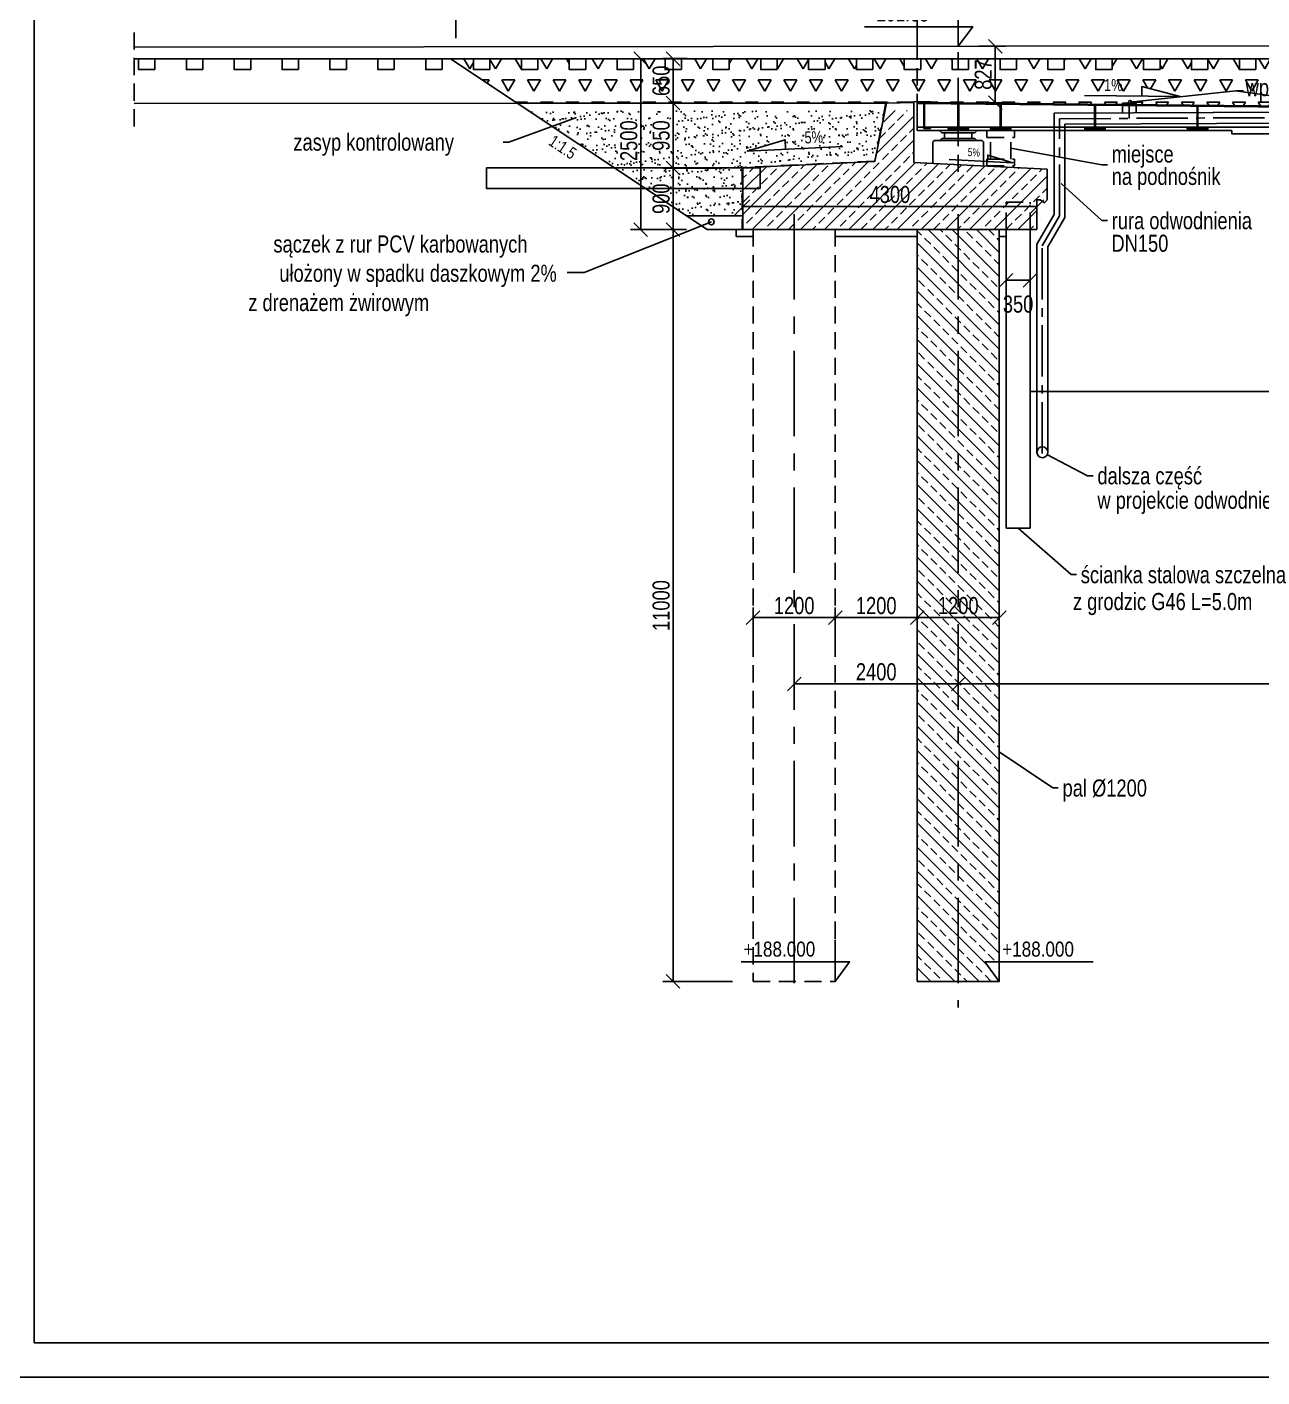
# Model space of a CAD drawing. Header units: millimetres. Extents: x -1069826 to 2704411, y -432732 to 412301.
# Drawn here: x 431710 to 449772, y -38982 to -19232 of the extents above; entities that cross this region are included whole.
import ezdxf
from ezdxf.enums import TextEntityAlignment as Align

# ---------------------------------------------------------------- set-up
doc = ezdxf.new("R2010")
doc.units = ezdxf.units.MM
doc.header["$LTSCALE"] = 1000
doc.header["$MEASUREMENT"] = 0
for name, pattern in [('CENTER', [2, 1.25, -0.25, 0.25, -0.25]), ('CENTER2', [1.125, 0.75, -0.125, 0.125, -0.125]), ('HIDDEN', [0.375, 0.25, -0.125])]:
    doc.linetypes.add(name, pattern=pattern)
for name, color, linetype in [('0-RA0-W', 7, 'Continuous'), ('0-RAM-L', 7, 'Continuous'), ('0-RAM-T', 7, 'Continuous'), ('0-T', 7, 'Continuous'), ('0-T-T', 7, 'Continuous'), ('0-T0-T', 7, 'Continuous'), ('00XX00-S', 7, 'Continuous'), ('DROG0-W', 7, 'Continuous'), ('DROGO-T', 7, 'Continuous'), ('WIADUKT', 7, 'Continuous')]:
    doc.layers.add(name, color=color, linetype=linetype)
doc.styles.add('CDMSTYLE', font='CDMSIMPL', dxfattribs={"width": 0.8, "bigfont": 'CDMBIGPL'})
doc.dimstyles.new('CDMOG-MM-100', dxfattribs={"dimscale": 100, "dimtxt": 2.5, "dimasz": 2, "dimexe": 1.5, "dimexo": 3, "dimgap": 0.5, "dimtad": 1, "dimdec": 0, "dimrnd": 1, "dimzin": 1, "dimdsep": 46, "dimtxsty": 'CDMSTYLE', "dimblk": 'OBLIQUE', "dimblk1": 'OBLIQUE', "dimblk2": 'OBLIQUE', "dimsah": 1, "dimcen": -2.5, "dimclrd": 9, "dimclre": 9, "dimclrt": 9, "dimadec": 0, "dimazin": 0, "dimtfac": 1, "dimtmove": 2, "dimatfit": 3, "dimldrblk": 'OBLIQUE', "dimfxl": 1, "dimtvp": 1, "dimtolj": 1, "dimtzin": 0, "dimarcsym": 0})
doc.dimstyles.new('CDMOG-MM-100$7', dxfattribs={"dimscale": 100, "dimtxt": 2.5, "dimasz": 1, "dimexe": 1.5, "dimexo": 5, "dimgap": 0.5, "dimtad": 1, "dimdec": 0, "dimrnd": 1, "dimzin": 1, "dimdsep": 46, "dimtxsty": 'CDMSTYLE', "dimblk": 'OBLIQUE', "dimblk1": 'NONE', "dimblk2": 'NONE', "dimsah": 1, "dimtsz": 1, "dimcen": -2.5, "dimclrd": 9, "dimclre": 9, "dimclrt": 9, "dimadec": 0, "dimazin": 0, "dimtfac": 1, "dimtmove": 2, "dimatfit": 3, "dimldrblk": 'NONE', "dimfxl": 1, "dimtvp": 1, "dimtolj": 1, "dimtzin": 0, "dimarcsym": 0})
pattern_1 = [(60, (412311.13, -221196.17), (-187.5, 324.75953), [187.5, -187.5]), (120, (412311.13, -221196.17), (-375, 2e-07), [187.5, -187.5]), (0, (412217.38, -221033.8), (187.5, 324.75953), [187.5, -187.5])]

# ---------------------------------------------------------------- blocks, each defined once
blk = doc.blocks.new('_OBLIQUE')
at = {"color": 0, "linetype": 'ByBlock'}
blk.add_line((-0.5, -0.5), (0.5, 0.5), dxfattribs=at)
blk = doc.blocks.new('*D661')
at = {"color": 9, "linetype": 'ByBlock', "transparency": 16777216}
for p, q in [((476330, -28021), (476330, -28992)), ((445330, -28842), (476330, -28842))]:
    blk.add_line(p, q, dxfattribs=at)
at = {"layer": 'Defpoints', "color": 0, "linetype": 'ByBlock', "transparency": 16777216}
for p in [(476330, -27721), (445330, -27876), (476330, -28842)]:
    blk.add_point(p, dxfattribs=at)
at = {"color": 9, "linetype": 'ByBlock', "transparency": 16777216, "xscale": 200, "yscale": 200, "zscale": 200, "rotation": 180}
blk.add_blockref('_OBLIQUE', (445330, -28842), dxfattribs=at)
at = {"color": 9, "linetype": 'ByBlock', "transparency": 16777216, "xscale": 200, "yscale": 200, "zscale": 200}
blk.add_blockref('_OBLIQUE', (476330, -28842), dxfattribs=at)
at = {"color": 9, "linetype": 'ByBlock', "transparency": 16777216, "insert": (460830, -28667), "char_height": 250, "attachment_point": 5, "style": 'CDMSTYLE'}
blk.add_mtext('\\A1;31000', dxfattribs=at)
blk = doc.blocks.new('*D662')
at = {"color": 9, "linetype": 'ByBlock', "transparency": 16777216}
for p, q in [((441250, -22195), (441010, -22195)), ((441160, -33196), (441160, -22195)), ((442030, -33196), (441010, -33196))]:
    blk.add_line(p, q, dxfattribs=at)
at = {"layer": 'Defpoints', "color": 0, "linetype": 'ByBlock', "transparency": 16777216}
for p in [(441160, -22195), (441550, -22195), (442330, -33196)]:
    blk.add_point(p, dxfattribs=at)
at = {"color": 9, "linetype": 'ByBlock', "transparency": 16777216, "xscale": 200, "yscale": 200, "zscale": 200}
for p, rotation in [((441160, -22195), 90), ((441160, -33196), 270)]:
    blk.add_blockref('_OBLIQUE', p, dxfattribs=dict(at, rotation=rotation))
at = {"color": 9, "linetype": 'ByBlock', "transparency": 16777216, "insert": (440985, -27696), "char_height": 250, "attachment_point": 5, "rotation": 90, "style": 'CDMSTYLE'}
blk.add_mtext('\\A1;11000', dxfattribs=at)
blk = doc.blocks.new('*D663')
at = {"color": 9, "linetype": 'ByBlock', "transparency": 16777216}
for p, q in [((442930, -28176), (442930, -28992)), ((445330, -28176), (445330, -28992)), ((442930, -28842), (445330, -28842))]:
    blk.add_line(p, q, dxfattribs=at)
at = {"layer": 'Defpoints', "color": 0, "linetype": 'ByBlock', "transparency": 16777216}
for p in [(442930, -27876), (445330, -27876), (445330, -28842)]:
    blk.add_point(p, dxfattribs=at)
at = {"color": 9, "linetype": 'ByBlock', "transparency": 16777216, "xscale": 200, "yscale": 200, "zscale": 200, "rotation": 180}
blk.add_blockref('_OBLIQUE', (442930, -28842), dxfattribs=at)
at = {"color": 9, "linetype": 'ByBlock', "transparency": 16777216, "xscale": 200, "yscale": 200, "zscale": 200}
blk.add_blockref('_OBLIQUE', (445330, -28842), dxfattribs=at)
at = {"color": 9, "linetype": 'ByBlock', "transparency": 16777216, "insert": (444130, -28667), "char_height": 250, "attachment_point": 5, "style": 'CDMSTYLE'}
blk.add_mtext('\\A1;2400', dxfattribs=at)
blk = doc.blocks.new('*D664')
at = {"color": 9, "linetype": 'ByBlock', "transparency": 16777216}
for p, q in [((444730, -28211), (444730, -27723)), ((445930, -28211), (445930, -27723)), ((444730, -27873), (445930, -27873))]:
    blk.add_line(p, q, dxfattribs=at)
at = {"layer": 'Defpoints', "color": 0, "linetype": 'ByBlock', "transparency": 16777216}
for p in [(445930, -27873), (444730, -28511), (445930, -28511)]:
    blk.add_point(p, dxfattribs=at)
at = {"color": 9, "linetype": 'ByBlock', "transparency": 16777216, "xscale": 200, "yscale": 200, "zscale": 200, "rotation": 180}
blk.add_blockref('_OBLIQUE', (444730, -27873), dxfattribs=at)
at = {"color": 9, "linetype": 'ByBlock', "transparency": 16777216, "xscale": 200, "yscale": 200, "zscale": 200}
blk.add_blockref('_OBLIQUE', (445930, -27873), dxfattribs=at)
at = {"color": 9, "linetype": 'ByBlock', "transparency": 16777216, "insert": (445330, -27698), "char_height": 250, "attachment_point": 5, "style": 'CDMSTYLE'}
blk.add_mtext('\\A1;1200', dxfattribs=at)
blk = doc.blocks.new('*D665')
at = {"color": 9, "linetype": 'ByBlock', "transparency": 16777216}
for p, q in [((442330, -28211), (442330, -27723)), ((443530, -28211), (443530, -27723)), ((442330, -27873), (443530, -27873))]:
    blk.add_line(p, q, dxfattribs=at)
at = {"layer": 'Defpoints', "color": 0, "linetype": 'ByBlock', "transparency": 16777216}
for p in [(443530, -27873), (442330, -28511), (443530, -28511)]:
    blk.add_point(p, dxfattribs=at)
at = {"color": 9, "linetype": 'ByBlock', "transparency": 16777216, "xscale": 200, "yscale": 200, "zscale": 200, "rotation": 180}
blk.add_blockref('_OBLIQUE', (442330, -27873), dxfattribs=at)
at = {"color": 9, "linetype": 'ByBlock', "transparency": 16777216, "xscale": 200, "yscale": 200, "zscale": 200}
blk.add_blockref('_OBLIQUE', (443530, -27873), dxfattribs=at)
at = {"color": 9, "linetype": 'ByBlock', "transparency": 16777216, "insert": (442930, -27698), "char_height": 250, "attachment_point": 5, "style": 'CDMSTYLE'}
blk.add_mtext('\\A1;1200', dxfattribs=at)
blk = doc.blocks.new('*D666')
at = {"color": 9, "linetype": 'ByBlock', "transparency": 16777216}
for p, q in [((437980, -19396), (437980, -16879)), ((441680, -17906), (441680, -16879)), ((441680, -17029), (437980, -17029))]:
    blk.add_line(p, q, dxfattribs=at)
at = {"layer": 'Defpoints', "color": 0, "linetype": 'ByBlock', "transparency": 16777216}
for p in [(437980, -17029), (441680, -18206), (437980, -19696)]:
    blk.add_point(p, dxfattribs=at)
at = {"color": 9, "linetype": 'ByBlock', "transparency": 16777216, "xscale": 200, "yscale": 200, "zscale": 200, "rotation": 180}
blk.add_blockref('_OBLIQUE', (437980, -17029), dxfattribs=at)
at = {"color": 9, "linetype": 'ByBlock', "transparency": 16777216, "xscale": 200, "yscale": 200, "zscale": 200}
blk.add_blockref('_OBLIQUE', (441680, -17029), dxfattribs=at)
at = {"color": 9, "linetype": 'ByBlock', "transparency": 16777216, "insert": (439830, -16854), "char_height": 250, "attachment_point": 5, "style": 'CDMSTYLE'}
blk.add_mtext('\\A1;3700', dxfattribs=at)
blk = doc.blocks.new('*D668')
at = {"color": 9, "linetype": 'ByBlock', "transparency": 16777216}
for p, q in [((441681, -19696), (440537, -19696)), ((440687, -22196), (440687, -19696)), ((441355, -22196), (440537, -22196))]:
    blk.add_line(p, q, dxfattribs=at)
at = {"layer": 'Defpoints', "color": 0, "linetype": 'ByBlock', "transparency": 16777216}
for p in [(440687, -19696), (441981, -19696), (441655, -22196)]:
    blk.add_point(p, dxfattribs=at)
at = {"color": 9, "linetype": 'ByBlock', "transparency": 16777216, "xscale": 200, "yscale": 200, "zscale": 200}
for p, rotation in [((440687, -19696), 90), ((440687, -22196), 270)]:
    blk.add_blockref('_OBLIQUE', p, dxfattribs=dict(at, rotation=rotation))
at = {"color": 9, "linetype": 'ByBlock', "transparency": 16777216, "insert": (440512, -20896), "char_height": 250, "attachment_point": 5, "rotation": 90, "style": 'CDMSTYLE'}
blk.add_mtext('\\A1;2500', dxfattribs=at)
blk = doc.blocks.new('*D669')
at = {"color": 9, "linetype": 'ByBlock', "transparency": 16777216}
for p, q in [((441363, -19695), (441010, -19695)), ((441160, -20345), (441160, -19695)), ((441363, -20345), (441010, -20345))]:
    blk.add_line(p, q, dxfattribs=at)
at = {"layer": 'Defpoints', "color": 0, "linetype": 'ByBlock', "transparency": 16777216}
for p in [(441160, -19695), (441663, -19695), (441663, -20345)]:
    blk.add_point(p, dxfattribs=at)
at = {"color": 9, "linetype": 'ByBlock', "transparency": 16777216, "xscale": 200, "yscale": 200, "zscale": 200}
for p, rotation in [((441160, -19695), 90), ((441160, -20345), 270)]:
    blk.add_blockref('_OBLIQUE', p, dxfattribs=dict(at, rotation=rotation))
at = {"color": 9, "linetype": 'ByBlock', "transparency": 16777216, "insert": (440985, -20020), "char_height": 250, "attachment_point": 5, "rotation": 90, "style": 'CDMSTYLE'}
blk.add_mtext('\\A1;650', dxfattribs=at)
blk = doc.blocks.new('*D670')
at = {"color": 9, "linetype": 'ByBlock', "transparency": 16777216}
for p, q in [((441775, -21295), (441010, -21295)), ((441160, -22196), (441160, -21295)), ((441355, -22196), (441010, -22196))]:
    blk.add_line(p, q, dxfattribs=at)
at = {"layer": 'Defpoints', "color": 0, "linetype": 'ByBlock', "transparency": 16777216}
for p in [(441160, -21295), (442075, -21295), (441655, -22196)]:
    blk.add_point(p, dxfattribs=at)
at = {"color": 9, "linetype": 'ByBlock', "transparency": 16777216, "xscale": 200, "yscale": 200, "zscale": 200}
for p, rotation in [((441160, -21295), 90), ((441160, -22196), 270)]:
    blk.add_blockref('_OBLIQUE', p, dxfattribs=dict(at, rotation=rotation))
at = {"color": 9, "linetype": 'ByBlock', "transparency": 16777216, "insert": (440985, -21745), "char_height": 250, "attachment_point": 5, "rotation": 90, "style": 'CDMSTYLE'}
blk.add_mtext('\\A1;900', dxfattribs=at)
blk = doc.blocks.new('*D671')
at = {"color": 9, "linetype": 'ByBlock', "transparency": 16777216}
for p, q in [((442160, -20346), (441010, -20346)), ((441160, -21296), (441160, -20346)), ((441870, -21296), (441010, -21296))]:
    blk.add_line(p, q, dxfattribs=at)
at = {"layer": 'Defpoints', "color": 0, "linetype": 'ByBlock', "transparency": 16777216}
for p in [(441160, -20346), (442460, -20346), (442170, -21296)]:
    blk.add_point(p, dxfattribs=at)
at = {"color": 9, "linetype": 'ByBlock', "transparency": 16777216, "xscale": 200, "yscale": 200, "zscale": 200}
for p, rotation in [((441160, -20346), 90), ((441160, -21296), 270)]:
    blk.add_blockref('_OBLIQUE', p, dxfattribs=dict(at, rotation=rotation))
at = {"color": 9, "linetype": 'ByBlock', "transparency": 16777216, "insert": (440985, -20821), "char_height": 250, "attachment_point": 5, "rotation": 90, "style": 'CDMSTYLE'}
blk.add_mtext('\\A1;950', dxfattribs=at)
blk = doc.blocks.new('*D672')
at = {"color": 9, "linetype": 'ByBlock', "transparency": 16777216}
for p, q in [((446380, -22938), (446030, -22938)), ((446030, -23138), (446030, -23088)), ((446380, -23138), (446380, -23088))]:
    blk.add_line(p, q, dxfattribs=at)
at = {"layer": 'Defpoints', "color": 0, "linetype": 'ByBlock', "transparency": 16777216}
for p in [(446030, -22838), (446380, -22838), (446030, -22938)]:
    blk.add_point(p, dxfattribs=at)
at = {"color": 9, "linetype": 'ByBlock', "transparency": 16777216, "xscale": 200, "yscale": 200, "zscale": 200, "rotation": 180}
blk.add_blockref('_OBLIQUE', (446030, -22938), dxfattribs=at)
at = {"color": 9, "linetype": 'ByBlock', "transparency": 16777216, "xscale": 200, "yscale": 200, "zscale": 200}
blk.add_blockref('_OBLIQUE', (446380, -22938), dxfattribs=at)
at = {"color": 9, "linetype": 'ByBlock', "transparency": 16777216, "insert": (446205, -23288), "char_height": 250, "attachment_point": 5, "style": 'CDMSTYLE'}
blk.add_mtext('\\A1;350', dxfattribs=at)
blk = doc.blocks.new('*D677')
at = {"color": 9, "linetype": 'ByBlock', "transparency": 16777216}
for p, q in [((444280, -18586), (444280, -16879)), ((444680, -17029), (444280, -17029))]:
    blk.add_line(p, q, dxfattribs=at)
at = {"layer": 'Defpoints', "color": 0, "linetype": 'ByBlock', "transparency": 16777216}
for p in [(444280, -17029), (444280, -18886), (444680, -20456)]:
    blk.add_point(p, dxfattribs=at)
at = {"color": 9, "linetype": 'ByBlock', "transparency": 16777216, "xscale": 200, "yscale": 200, "zscale": 200, "rotation": 180}
blk.add_blockref('_OBLIQUE', (444280, -17029), dxfattribs=at)
at = {"color": 9, "linetype": 'ByBlock', "transparency": 16777216, "xscale": 200, "yscale": 200, "zscale": 200}
blk.add_blockref('_OBLIQUE', (444680, -17029), dxfattribs=at)
at = {"color": 9, "linetype": 'ByBlock', "transparency": 16777216, "insert": (444375, -16827), "char_height": 250, "attachment_point": 5, "style": 'CDMSTYLE'}
blk.add_mtext('\\A1;400', dxfattribs=at)
blk = doc.blocks.new('00KOTA1')
at = {"color": 0, "linetype": 'Continuous'}
blk.add_lwpolyline([(13.74, 2.86), (-2.11, 2.86), (0, 0), (0, 6.11)], dxfattribs=at)
at = {"color": 0, "linetype": 'Continuous', "style": 'CDMSTYLE', "width": 0.85}
blk.add_attdef('%%P000.000', (0.42, 3.63), '', height=2.2, dxfattribs=at)
blk = doc.blocks.new('A$C5BA010C1')
at = {"layer": '0-T', "color": 1, "linetype": 'Continuous'}
blk.add_circle((84, 84), 83.7, dxfattribs=at)
blk = doc.blocks.new('*D682')
at = {"color": 9, "linetype": 'ByBlock', "transparency": 16777216}
for p, q in [((442180, -21812), (442180, -22009)), ((446480, -21859), (442180, -21859)), ((446480, -22063), (446480, -22009))]:
    blk.add_line(p, q, dxfattribs=at)
at = {"layer": 'Defpoints', "color": 0, "linetype": 'ByBlock', "transparency": 16777216}
for p in [(442180, -21512), (442180, -21859), (446480, -21763)]:
    blk.add_point(p, dxfattribs=at)
at = {"color": 9, "linetype": 'ByBlock', "transparency": 16777216, "xscale": 200, "yscale": 200, "zscale": 200, "rotation": 180}
blk.add_blockref('_OBLIQUE', (442180, -21859), dxfattribs=at)
at = {"color": 9, "linetype": 'ByBlock', "transparency": 16777216, "xscale": 200, "yscale": 200, "zscale": 200}
blk.add_blockref('_OBLIQUE', (446480, -21859), dxfattribs=at)
at = {"color": 9, "linetype": 'ByBlock', "transparency": 16777216, "insert": (444330, -21684), "char_height": 250, "attachment_point": 5, "style": 'CDMSTYLE'}
blk.add_mtext('\\A1;4300', dxfattribs=at)
blk = doc.blocks.new('*D721')
at = {"color": 9, "linetype": 'ByBlock', "transparency": 16777216}
for p, q in [((445630, -19514), (446022, -19514)), ((445872, -20341), (445872, -19514)), ((445630, -20341), (446022, -20341))]:
    blk.add_line(p, q, dxfattribs=at)
at = {"layer": 'Defpoints', "color": 0, "linetype": 'ByBlock', "transparency": 16777216}
for p in [(445330, -19514), (445872, -19514), (445330, -20341)]:
    blk.add_point(p, dxfattribs=at)
at = {"color": 9, "linetype": 'ByBlock', "transparency": 16777216, "xscale": 200, "yscale": 200, "zscale": 200}
for p, rotation in [((445872, -19514), 90), ((445872, -20341), 270)]:
    blk.add_blockref('_OBLIQUE', p, dxfattribs=dict(at, rotation=rotation))
at = {"color": 9, "linetype": 'ByBlock', "transparency": 16777216, "insert": (445697, -19928), "char_height": 250, "attachment_point": 5, "rotation": 90, "style": 'CDMSTYLE'}
blk.add_mtext('\\A1;827', dxfattribs=at)
blk = doc.blocks.new('*D732')
at = {"color": 9, "linetype": 'ByBlock', "transparency": 16777216}
for p, q in [((443530, -27911), (443530, -27723)), ((444730, -27911), (444730, -27723)), ((444730, -27873), (443530, -27873))]:
    blk.add_line(p, q, dxfattribs=at)
at = {"layer": 'Defpoints', "color": 0, "linetype": 'ByBlock', "transparency": 16777216}
for p in [(443530, -27873), (443530, -28211), (444730, -28211)]:
    blk.add_point(p, dxfattribs=at)
at = {"color": 9, "linetype": 'ByBlock', "transparency": 16777216, "xscale": 200, "yscale": 200, "zscale": 200, "rotation": 180}
blk.add_blockref('_OBLIQUE', (443530, -27873), dxfattribs=at)
at = {"color": 9, "linetype": 'ByBlock', "transparency": 16777216, "xscale": 200, "yscale": 200, "zscale": 200}
blk.add_blockref('_OBLIQUE', (444730, -27873), dxfattribs=at)
at = {"color": 9, "linetype": 'ByBlock', "transparency": 16777216, "insert": (444130, -27698), "char_height": 250, "attachment_point": 5, "style": 'CDMSTYLE'}
blk.add_mtext('\\A1;1200', dxfattribs=at)
blk = doc.blocks.new('_NONE')
at = {"color": 0, "linetype": 'ByBlock'}
blk.add_circle((0, 0), 0.25, dxfattribs=at)

msp = doc.modelspace()

# ---------------------------------------------------------------- hatches: boundary and pattern name
at = {"layer": 'DROGO-T', "linetype": 'Continuous'}
h = msp.add_hatch(dxfattribs=at)
h.set_pattern_fill('TRIANG', color=40, scale=1000, style=0)
h.set_pattern_definition(pattern_1)
h.paths.add_polyline_path([(450258.1917, -19856.1741), (450140.9649, -19856.1741), (450140.9649, -19696.1741), (449680.9649, -19696.1741), (449680.9649, -19856.1741), (449440.9649, -19856.1741), (449440.9649, -19696.1741), (448980.9649, -19696.1741), (448980.9649, -19856.1741), (448740.9649, -19856.1741), (448740.9649, -19696.1741), (448280.9649, -19696.1741), (448280.9649, -19856.1741), (448040.9649, -19856.1741), (448040.9649, -19696.1741), (447580.9649, -19696.1741), (447580.9649, -19856.1741), (447340.9649, -19856.1741), (447340.9649, -19696.1741), (446880.9649, -19696.1741), (446880.9649, -19856.1741), (446640.9649, -19856.1741), (446640.9649, -19696.1741), (446180.9649, -19696.1741), (446180.9649, -19856.1741), (445940.9649, -19856.1741), (445940.9649, -19696.1741), (445480.9649, -19696.1741), (445480.9649, -19856.1741), (445330.1172, -19856.1741), (445330.1172, -20341.1741), (450258.1917, -20390.4549)])
h.paths.add_polyline_path([(448575.6406, -20248.4806), (448015.6686, -20242.8809), (448017.0685, -20102.8879)], flags=16)
h.paths.add_polyline_path([(445330.1172, -20033.5342), (445330.1172, -19856.1741), (445240.9649, -19856.1741), (445240.9649, -19696.1741), (444780.9649, -19696.1741), (444780.9649, -19856.1741), (444730.1172, -19856.1741), (444730.1172, -20335.1741), (445330.1172, -20341.1741)])
h.paths.add_polyline_path([(450830.1172, -19696.1741), (450380.9649, -19696.1741), (450380.9649, -19856.1741), (450258.1917, -19856.1741), (450258.1917, -20390.4549), (450730.1172, -20395.1741), (450730.1172, -20371.1748), (450830.1172, -20370.1748)])
h.paths.add_polyline_path([(460829.1411, -19856.1741), (460640.9649, -19856.1741), (460640.9649, -19696.1741), (460180.9649, -19696.1741), (460180.9649, -19856.1741), (459940.9649, -19856.1741), (459940.9649, -19696.1741), (459480.9649, -19696.1741), (459480.9649, -19856.1741), (459240.9649, -19856.1741), (459240.9649, -19696.1741), (458780.9649, -19696.1741), (458780.9649, -19856.1741), (458540.9649, -19856.1741), (458540.9649, -19696.1741), (458080.9649, -19696.1741), (458080.9649, -19856.1741), (457840.9649, -19856.1741), (457840.9649, -19696.1741), (457380.9649, -19696.1741), (457380.9649, -19856.1741), (457140.9649, -19856.1741), (457140.9649, -19696.1741), (456680.9649, -19696.1741), (456680.9649, -19856.1741), (456440.9649, -19856.1741), (456440.9649, -19696.1741), (455980.9649, -19696.1741), (455980.9649, -19856.1741), (455740.9649, -19856.1741), (455740.9649, -19696.1741), (455280.9649, -19696.1741), (455280.9649, -19856.1741), (455040.9649, -19856.1741), (455040.9649, -19696.1741), (454580.9649, -19696.1741), (454580.9649, -19856.1741), (454340.9649, -19856.1741), (454340.9649, -19696.1741), (453880.9649, -19696.1741), (453880.9649, -19856.1741), (453640.9649, -19856.1741), (453640.9649, -19696.1741), (453180.9649, -19696.1741), (453180.9649, -19856.1741), (452940.9649, -19856.1741), (452940.9649, -19696.1741), (452480.9649, -19696.1741), (452480.9649, -19856.1741), (452240.9649, -19856.1741), (452240.9649, -19696.1741), (451780.9649, -19696.1741), (451780.9649, -19856.1741), (451540.9649, -19856.1741), (451540.9649, -19696.1741), (451080.9649, -19696.1741), (451080.9649, -19856.1741), (450840.9649, -19856.1741), (450840.9649, -19696.1741), (450830.1172, -19696.1741), (450830.1172, -20370.1748), (450930.1172, -20369.1748), (450930.1172, -20395.1741), (455230.1172, -20352.1741), (455230.1172, -20340.1755), (455430.1172, -20338.1755), (455430.1172, -20350.1741), (458230.1172, -20322.1741), (458230.1172, -20296.1748), (458430.1172, -20294.1748), (458430.1172, -20320.1741), (460829.1411, -20296.1839)])
h.paths.add_polyline_path([(451598.7662, -20248.4806), (452157.3383, -20102.8879), (452158.7382, -20242.8809)], flags=16)
h.paths.add_polyline_path([(445509.7515, -20247.3346), (445509.7515, -19608.0489), (445884.7515, -19608.0489), (445884.7515, -20247.3346)], flags=9)
h.paths.add_polyline_path([(447438.8766, -20210.8617), (447753.0276, -20214.0032), (447755.6524, -19951.5163), (447441.5015, -19948.3748)], flags=24)
h.paths.add_polyline_path([(459489.1088, -20112.5653), (459489.1088, -19282.8034), (459864.1088, -19282.8034), (459864.1088, -20112.5653)], flags=9)
h.paths.add_polyline_path([(460168.3451, -20215.6547), (460168.3451, -19576.369), (460543.3451, -19576.369), (460543.3451, -20215.6547)], flags=9)
h.paths.add_polyline_path([(450945.3503, -20270.9003), (450945.3503, -19631.6146), (451320.3503, -19631.6146), (451320.3503, -20270.9003)], flags=9)
h.paths.add_polyline_path([(452421.3793, -20214.0032), (452735.5302, -20210.8617), (452732.9054, -19948.3748), (452418.7544, -19951.5163)], flags=24)
h = msp.add_hatch(dxfattribs=at)
h.set_pattern_fill('TRIANG', color=40, scale=1000, style=0)
h.set_pattern_definition(pattern_1)
h.paths.add_polyline_path([(444730.1172, -19856.1741), (444540.9649, -19856.1741), (444540.9649, -19696.1741), (444080.9649, -19696.1741), (444080.9649, -19856.1741), (443840.9649, -19856.1741), (443840.9649, -19696.1741), (443380.9649, -19696.1741), (443380.9649, -19856.1741), (443140.9649, -19856.1741), (443140.9649, -19696.1741), (442680.9649, -19696.1741), (442680.9649, -19856.1741), (442440.9649, -19856.1741), (442440.9649, -19696.1741), (441980.9649, -19696.1741), (441980.9649, -19856.1741), (441740.9649, -19856.1741), (441740.9649, -19696.1741), (441280.9649, -19696.1741), (441280.9649, -19856.1741), (441040.9649, -19856.1741), (441040.9649, -19696.1741), (440580.9649, -19696.1741), (440580.9649, -19856.1741), (440340.9649, -19856.1741), (440340.9649, -19696.1741), (439880.9649, -19696.1741), (439880.9649, -19856.1741), (439640.9649, -19856.1741), (439640.9649, -19696.1741), (439180.9649, -19696.1741), (439180.9649, -19856.1741), (438940.9649, -19856.1741), (438940.9649, -19696.1741), (438480.9649, -19696.1741), (438480.9649, -19856.1741), (438240.9649, -19856.1741), (438240.9649, -19696.1741), (437905.8518, -19696.1741), (438879.6084, -20345.3452), (444270.1396, -20345.1744), (444272.0342, -20335.1741), (444680.1172, -20325.1741), (444680.1172, -20324.6741), (444730.1172, -20325.1741)])
h.paths.add_polyline_path([(440797.3762, -20339.8584), (440797.3762, -19700.5727), (441172.3762, -19700.5727), (441172.3762, -20339.8584)], flags=24)
h = msp.add_hatch(dxfattribs=at)
h.set_pattern_fill('AR-SAND', color=40, scale=100, style=0)
h.set_pattern_definition([(37.5, (412311.13, -221196.17), (-6.29934, 192.68238), [0, -152, 0, -170, 0, -162.5]), (7.5, (412311.13, -221196.17), (176.97767, 282.2146), [0, -82, 0, -137, 0, -52.5]), (327.5, (412188.13, -221196.17), (311.41419, 0.5659), [0, -50, 0, -180, 0, -235]), (317.5, (412188.13, -221196.17), (300.61266, 87.76756), [0, -25, 0, -118, 0, -135])])
h.paths.add_polyline_path([(444120.0579, -21144.7747), (444269.8588, -20456.1741), (439045.8518, -20456.1741), (441357.4918, -21997.2674), (442170.1172, -21997.2674), (442170.1172, -21238.2397)])
h.paths.add_polyline_path([(442244.0152, -21049.8646), (442796.3252, -20882.0742), (442803.3165, -21021.8995)], flags=16)
h.paths.add_polyline_path([(440797.3762, -22040.3273), (440797.3762, -21401.0415), (441172.3762, -21401.0415), (441172.3762, -22040.3273)], flags=9)
h.paths.add_polyline_path([(440797.3762, -21170.5721), (440797.3762, -20531.2864), (441172.3762, -20531.2864), (441172.3762, -21170.5721)], flags=24)
h.paths.add_polyline_path([(440324.296, -21311.3595), (440324.296, -20481.5976), (440699.296, -20481.5976), (440699.296, -21311.3595)], flags=25)
h.paths.add_polyline_path([(443051.2776, -20983.2187), (443391.6857, -20966.1983), (443378.577, -20704.0258), (443038.169, -20721.0462)], flags=24)
h = msp.add_hatch(dxfattribs=at)
h.set_pattern_fill('ANSI33', color=40, scale=1000, style=0)
h.set_pattern_definition([(45, (412311.13, -221196.17), (-176.7767, 176.7767), []), (45, (412487.9, -221196.17), (-176.7767, 176.7767), [125, -62.5])])
h.paths.add_polyline_path([(446630.1172, -21312.6844), (444680.1172, -21215.1844), (444680.1172, -20456.1741), (444280.1172, -20456.1741), (444111.7688, -21198.6018), (442180.1172, -21295.1844), (442180.1172, -22195.6844), (446030.1172, -22195.6844), (446030.1172, -21795.6844), (446380.1172, -21795.6844), (446380.1172, -22195.6844), (446480.1172, -22195.6844), (446480.1172, -21762.6844), (446530.1172, -21762.6844), (446590.1172, -21802.6844), (446630.1172, -21762.6844)])
h.paths.add_polyline_path([(446380.1172, -21795.6844), (446030.1172, -21795.6844), (446030.1172, -22195.6844), (446380.1172, -22195.6844)], flags=16)
h.paths.add_polyline_path([(443915.2362, -21496.1941), (444744.9981, -21496.1941), (444744.9981, -21871.1941), (443915.2362, -21871.1941)], flags=24)
h = msp.add_hatch(dxfattribs=at)
h.set_pattern_fill('ANSI33', color=40, scale=1000, angle=90, style=0)
h.set_pattern_definition([(135, (412311.13, -221196.17), (-176.7767, -176.7767), []), (135, (412311.13, -221019.4), (-176.7767, -176.7767), [125, -62.5])])
h.paths.add_polyline_path([(445330.1172, -22195.6844), (444730.1172, -22195.6844), (444730.1172, -33195.6844), (445330.1172, -33195.6844)])
h.paths.add_polyline_path([(445930.1172, -22195.6844), (445330.1172, -22195.6844), (445330.1172, -33195.6844), (445930.1172, -33195.6844), (445719.185, -32909.4501), (445930.1172, -32909.4501), (445930.1172, -32584.7832)])
h.paths.add_polyline_path([(444934.2838, -27510.9515), (445725.9505, -27510.9515), (445725.9505, -27885.9515), (444934.2838, -27885.9515)], flags=9)
h.paths.add_polyline_path([(445916.7221, -32887.2887), (447326.8173, -32887.2887), (447326.8173, -32557.2887), (445916.7221, -32557.2887)], flags=9)

# ---------------------------------------------------------------- linework, layer by layer
at = {"color": 3, "linetype": 'Continuous'}
for p, q in [((436950.8518, -19696.1741), (487282.3826, -19696.1741)), ((446380.1172, -24566.5125), (450115.6476, -24566.3907))]:
    msp.add_line(p, q, dxfattribs=at)
at = {"color": 1, "linetype": 'CENTER'}
for p, q in [((442930.1172, -21969.8061), (442930.1172, -33409.6282)), ((445330.1172, -21969.8061), (445330.1172, -33577.5501))]:
    msp.add_line(p, q, dxfattribs=at)
at = {"layer": '0-RAM-L', "color": 3, "linetype": 'Continuous'}
for points in [[(429866.0549, -38982.0875), (509335.9971, -38982.0875), (509335.9971, -9282.0875), (429866.0549, -9282.0875)], [(431814.8398, -38482.0875), (508835.9971, -38482.0875), (508835.9971, -9782.0875), (431814.8398, -9782.0875)]]:
    msp.add_lwpolyline(points, close=True, dxfattribs=at)
at = {"layer": '0-RAM-T', "color": 1, "linetype": 'Continuous'}
msp.add_line((444280.1172, -20345.1741), (438879.6084, -20345.3452), dxfattribs=at)
at = {"layer": '0-RAM-T', "color": 9, "linetype": 'Continuous'}
for p, q in [((439858.2423, -22821.595), (441718.3545, -22082.7408)), ((441357.4918, -21997.2674), (442170.1172, -21997.2674)), ((439607.594, -22821.595), (439858.2423, -22821.595))]:
    msp.add_line(p, q, dxfattribs=at)
at = {"layer": '0-T', "color": 9, "linetype": 'HIDDEN'}
for p, q in [((445330.1172, -21351.0448), (445330.1172, -18262.086)), ((444730.1172, -20461.1741), (444730.1172, -19496.1741))]:
    msp.add_line(p, q, dxfattribs=at)
at = {"layer": '0-T', "color": 9, "linetype": 'Continuous'}
for p, q in [((444730.1172, -19496.1741), (444730.1172, -18647.6844)), ((444730.1172, -20747.6844), (444730.1172, -20461.1741)), ((444730.1172, -20697.6844), (476930.1172, -20697.6844)), ((444960.1172, -20911.9747), (444980.1172, -20891.9747)), ((444960.1172, -20911.9747), (444960.1172, -21229.1844)), ((444980.1172, -20891.9747), (445330.1172, -20891.9747)), ((445130.1172, -20781.9747), (445130.1172, -20861.9747)), ((445680.1172, -20891.9747), (445330.1172, -20891.9747)), ((445530.1172, -20781.9747), (445530.1172, -20861.9747)), ((445680.1172, -20891.9747), (445700.1172, -20911.9747)), ((445700.1172, -20911.9747), (445700.1172, -21266.1844)), ((449330.1172, -20797.6844), (472330.1172, -20797.6844)), ((442080.1172, -22295.6844), (442080.1172, -22195.6844)), ((442080.1172, -22295.6844), (442330.1172, -22295.6844)), ((442080.1172, -22295.6844), (442330.1172, -22295.6844)), ((443530.1172, -22295.6844), (444730.1172, -22295.6844))]:
    msp.add_line(p, q, dxfattribs=at)
at = {"layer": '0-T', "color": 40, "linetype": 'HIDDEN'}
msp.add_line((433276.1794, -19310.9547), (433276.1794, -20713.7259), dxfattribs=at)
at = {"layer": '0-T', "color": 1, "linetype": 'Continuous'}
for p, q in [((433276.1794, -19529.266), (488547.2783, -19460.227)), ((437905.8518, -19696.1741), (441655.1172, -22195.6844)), ((442180.1172, -22195.6844), (441655.1172, -22195.6844))]:
    msp.add_line(p, q, dxfattribs=at)
at = {"layer": '0-T', "color": 40, "linetype": 'Continuous'}
for p, q in [((436950.8518, -19696.1741), (433276.1794, -19696.1741)), ((438879.6084, -20345.3452), (433276.1794, -20351.1643)), ((446730.1172, -20494.4286), (458530.1172, -20435.4286)), ((446730.1172, -21974.1989), (446730.1172, -20494.4286)), ((447730.1172, -20489.4286), (447730.1172, -20345.1781)), ((447730.1172, -20345.1781), (447930.1172, -20348.1731)), ((447930.1172, -20488.4286), (447930.1172, -20348.1731)), ((446890.1172, -20653.6306), (458530.1172, -20595.4306)), ((446890.1172, -22017.0708), (446890.1172, -20653.6306)), ((446480.1172, -25454.0387), (446480.1172, -22407.2116)), ((446640.1172, -25454.0387), (446640.1172, -22450.0835))]:
    msp.add_line(p, q, dxfattribs=at)
at = {"layer": '0-T', "color": 40, "linetype": 'CENTER2'}
for p, q in [((445330.1172, -20033.5342), (445330.1172, -20743.5791)), ((446810.1172, -20574.0296), (458530.1172, -20515.4296)), ((447330.1172, -20375.1748), (447330.1172, -20743.5791)), ((447830.1172, -20568.9296), (447830.1172, -20349.1731)), ((448830.1172, -20390.1748), (448830.1172, -20743.5791)), ((446810.1172, -21995.6348), (446810.1172, -20574.0296)), ((446810.1172, -21995.6348), (446558.4547, -22431.527)), ((446558.4547, -25470.259), (446558.4547, -22431.527))]:
    msp.add_line(p, q, dxfattribs=at)
at = {"layer": '0-T', "color": 3, "linetype": 'HIDDEN'}
for p, q in [((444272.0342, -20335.1741), (444109.176, -21194.7963)), ((444680.1172, -20325.1741), (444272.0342, -20335.1741)), ((444109.176, -21194.7963), (442170.1172, -21287.7397)), ((442170.1172, -21287.7397), (442170.1172, -22195.6844)), ((442330.1172, -22195.6844), (442330.1172, -33195.6844)), ((443530.1172, -22195.6844), (443530.1172, -33195.6844)), ((442330.1172, -33195.6844), (443530.1172, -33195.6844))]:
    msp.add_line(p, q, dxfattribs=at)
at = {"layer": '0-T', "color": 2, "linetype": 'Continuous'}
for p, q in [((444280.1172, -20345.1741), (444680.1172, -20335.1741)), ((444680.1172, -21215.1844), (444680.1172, -20335.1741)), ((444111.7688, -21198.6018), (444280.1172, -20345.1741)), ((444111.7688, -21198.6018), (442180.1172, -21295.1844)), ((442180.1172, -22195.6844), (442180.1172, -21295.1844)), ((444680.1172, -21215.1844), (446630.1172, -21312.6844)), ((446480.1172, -22195.6844), (446480.1172, -21762.6844)), ((442180.1172, -22195.6844), (446480.1172, -22195.6844)), ((446030.1172, -22195.6844), (446030.1172, -26566.5109)), ((446380.1172, -22195.6844), (446380.1172, -26566.5109)), ((446380.1172, -26566.5109), (446030.1172, -26566.5109))]:
    msp.add_line(p, q, dxfattribs=at)
at = {"layer": '0-T', "color": 3, "linetype": 'Continuous'}
for p, q in [((450830.1172, -20396.1741), (444730.1172, -20335.1741)), ((450830.1172, -20410.1748), (444730.1172, -20349.1748)), ((444824.1172, -20350.1148), (444824.1172, -20697.6844)), ((444836.1172, -20697.6844), (444836.1172, -20349.2948)), ((444730.1172, -22195.6844), (444730.1172, -33195.6844)), ((445930.1172, -22195.6844), (445930.1172, -33195.6844)), ((444730.1172, -33195.6844), (445930.1172, -33195.6844))]:
    msp.add_line(p, q, dxfattribs=at)
at = {"layer": '0-T', "color": 40, "linetype": 'Continuous'}
for points in [[(433580.9649, -19856.1741), (433340.9649, -19856.1741), (433340.9649, -19696.1741), (433580.9649, -19696.1741)], [(434280.9649, -19856.1741), (434040.9649, -19856.1741), (434040.9649, -19696.1741), (434280.9649, -19696.1741)]]:
    msp.add_lwpolyline(points, close=True, dxfattribs=at)
at = {"layer": '0-T', "color": 1, "linetype": 'Continuous'}
for points in [[(434980.9649, -19856.1741), (434740.9649, -19856.1741), (434740.9649, -19696.1741), (434980.9649, -19696.1741)], [(435680.9649, -19856.1741), (435440.9649, -19856.1741), (435440.9649, -19696.1741), (435680.9649, -19696.1741)], [(436380.9649, -19856.1741), (436140.9649, -19856.1741), (436140.9649, -19696.1741), (436380.9649, -19696.1741)], [(437080.9649, -19856.1741), (436840.9649, -19856.1741), (436840.9649, -19696.1741), (437080.9649, -19696.1741)], [(437780.9649, -19856.1741), (437540.9649, -19856.1741), (437540.9649, -19696.1741), (437780.9649, -19696.1741)], [(438480.9649, -19856.1741), (438240.9649, -19856.1741), (438240.9649, -19696.1741), (438480.9649, -19696.1741)], [(439180.9649, -19856.1741), (438940.9649, -19856.1741), (438940.9649, -19696.1741), (439180.9649, -19696.1741)], [(439880.9649, -19856.1741), (439640.9649, -19856.1741), (439640.9649, -19696.1741), (439880.9649, -19696.1741)], [(440580.9649, -19856.1741), (440340.9649, -19856.1741), (440340.9649, -19696.1741), (440580.9649, -19696.1741)], [(441280.9649, -19856.1741), (441040.9649, -19856.1741), (441040.9649, -19696.1741), (441280.9649, -19696.1741)], [(441980.9649, -19856.1741), (441740.9649, -19856.1741), (441740.9649, -19696.1741), (441980.9649, -19696.1741)], [(442680.9649, -19856.1741), (442440.9649, -19856.1741), (442440.9649, -19696.1741), (442680.9649, -19696.1741)], [(443380.9649, -19856.1741), (443140.9649, -19856.1741), (443140.9649, -19696.1741), (443380.9649, -19696.1741)], [(444080.9649, -19856.1741), (443840.9649, -19856.1741), (443840.9649, -19696.1741), (444080.9649, -19696.1741)], [(444780.9649, -19856.1741), (444540.9649, -19856.1741), (444540.9649, -19696.1741), (444780.9649, -19696.1741)], [(445480.9649, -19856.1741), (445240.9649, -19856.1741), (445240.9649, -19696.1741), (445480.9649, -19696.1741)], [(446180.9649, -19856.1741), (445940.9649, -19856.1741), (445940.9649, -19696.1741), (446180.9649, -19696.1741)], [(446880.9649, -19856.1741), (446640.9649, -19856.1741), (446640.9649, -19696.1741), (446880.9649, -19696.1741)], [(447580.9649, -19856.1741), (447340.9649, -19856.1741), (447340.9649, -19696.1741), (447580.9649, -19696.1741)], [(448280.9649, -19856.1741), (448040.9649, -19856.1741), (448040.9649, -19696.1741), (448280.9649, -19696.1741)], [(448980.9649, -19856.1741), (448740.9649, -19856.1741), (448740.9649, -19696.1741), (448980.9649, -19696.1741)], [(449680.9649, -19856.1741), (449440.9649, -19856.1741), (449440.9649, -19696.1741), (449680.9649, -19696.1741)]]:
    msp.add_lwpolyline(points, close=True, dxfattribs=at)
at = {"layer": '0-T', "color": 3, "linetype": 'Continuous'}
for points in [[(445324.1172, -20355.1148), (445324.1172, -20697.6844), (445180.1172, -20697.6844), (445180.1172, -20722.6844), (445480.1172, -20722.6844), (445480.1172, -20697.6844), (445336.1172, -20697.6844), (445336.1172, -20355.2348)], [(445944.1172, -20361.3148), (445944.1172, -20697.6844), (445800.1172, -20697.6844), (445800.1172, -20722.6844), (446100.1172, -20722.6844), (446100.1172, -20697.6844), (445956.1172, -20697.6844), (445956.1172, -20361.4348)], [(447324.1172, -20375.1148), (447324.1172, -20697.6844), (447180.1172, -20697.6844), (447180.1172, -20722.6844), (447480.1172, -20722.6844), (447480.1172, -20697.6844), (447336.1172, -20697.6844), (447336.1172, -20375.2348)], [(448824.1172, -20390.1148), (448824.1172, -20697.6844), (448680.1172, -20697.6844), (448680.1172, -20722.6844), (448980.1172, -20722.6844), (448980.1172, -20697.6844), (448836.1172, -20697.6844), (448836.1172, -20390.2348)]]:
    msp.add_lwpolyline(points, dxfattribs=at)
at = {"layer": '0-T', "color": 40, "linetype": 'Continuous'}
msp.add_circle((446560.1172, -25454.0387), 80, dxfattribs=at)
at = {"layer": '0-T0-T', "color": 1, "linetype": 'Continuous', "extrusion": (0, 0, -1)}
msp.add_lwpolyline([(-447175.7106, -20234.4813), (-448575.6406, -20248.4806), (-448017.0685, -20102.8879), (-448015.6686, -20242.8809)], dxfattribs=at)
at = {"layer": '0-T0-T', "color": 9, "linetype": 'Continuous', "extrusion": (0, 0, -1)}
msp.add_lwpolyline([(-443642.2685, -20979.9519), (-442244.0152, -21049.8646), (-442796.3252, -20882.0742), (-442803.3165, -21021.8995)], dxfattribs=at)
at = {"layer": '0-T0-T', "color": 9, "linetype": 'Continuous'}
msp.add_lwpolyline([(445196.3594, -21171.9519), (446128.5282, -21218.5604), (445760.3215, -21106.7001), (445755.6607, -21199.917)], dxfattribs=at)
at = {"layer": '00XX00-S', "color": 9, "linetype": 'Continuous'}
for p, q in [((445090.1172, -20781.9747), (445055.8269, -20747.6844)), ((445090.1172, -20861.9747), (445060.1172, -20891.9747)), ((445330.1172, -20747.6844), (445090.1172, -20747.6844)), ((445330.1172, -20781.9747), (445090.1172, -20781.9747)), ((445330.1172, -20861.9747), (445090.1172, -20861.9747)), ((445330.1172, -20747.6844), (445570.1172, -20747.6844)), ((445330.1172, -20781.9747), (445570.1172, -20781.9747)), ((445330.1172, -20861.9747), (445570.1172, -20861.9747)), ((445570.1172, -20781.9747), (445604.4074, -20747.6844)), ((445570.1172, -20861.9747), (445600.1172, -20891.9747))]:
    msp.add_line(p, q, dxfattribs=at)
at = {"layer": '00XX00-S', "color": 2, "linetype": 'Continuous'}
for p, q in [((446630.1172, -21312.6844), (446630.1172, -21762.6844)), ((446630.1172, -21652.6129), (446630.1172, -21315.1844)), ((446530.1172, -21762.6844), (446480.1172, -21762.6844)), ((446530.1172, -21762.6844), (446590.1172, -21802.6844)), ((446630.1172, -21762.6844), (446590.1172, -21802.6844))]:
    msp.add_line(p, q, dxfattribs=at)
at = {"layer": '00XX00-S', "color": 9, "linetype": 'Continuous', "flags": 128}
for points in [[(438675.9462, -20914.9391), (438755.7238, -20914.9391), (439746.4278, -20554.0485)], [(447510.7145, -21250.9665), (447430.9369, -21250.9665), (446100.1172, -21006.7507)], [(447510.7145, -22064.0584), (447430.9369, -22064.0584), (446836.1288, -21519.68)], [(447301.9082, -25796.288), (447222.1307, -25796.288), (446623.2462, -25487.4786)], [(447058.7791, -27243.6874), (446979.0016, -27243.6874), (446205.1172, -26566.5109)], [(446791.9253, -30364.1342), (446712.1478, -30364.1342), (445930.1172, -29835.6705)]]:
    msp.add_lwpolyline(points, dxfattribs=at)
at = {"layer": 'DROGO-T', "color": 4, "linetype": 'Continuous'}
for p, q in [((444680.1172, -20325.1741), (444480.1901, -20330.0733)), ((444680.1172, -20324.6741), (444930.1072, -20327.174))]:
    msp.add_line(p, q, dxfattribs=at)
at = {"layer": 'DROGO-T', "color": 2, "linetype": 'HIDDEN'}
for p, q in [((446030.1172, -22195.6844), (446030.1172, -21795.6844)), ((446030.1172, -21795.6844), (446380.1172, -21795.6844)), ((446380.1172, -22195.6844), (446380.1172, -21795.6844))]:
    msp.add_line(p, q, dxfattribs=at)
at = {"layer": 'DROGO-T', "color": 40, "linetype": 'Continuous'}
for p, q in [((446730.1172, -21974.1989), (446480.1172, -22407.2116)), ((446890.1172, -22017.0708), (446640.1172, -22450.0835))]:
    msp.add_line(p, q, dxfattribs=at)
at = {"layer": 'DROGO-T', "color": 9, "linetype": 'Continuous'}
msp.add_line((445930.1172, -22295.6844), (446030.1172, -22295.6844), dxfattribs=at)
at = {"layer": 'DROGO-T', "color": 3, "linetype": 'Continuous'}
msp.add_lwpolyline([(442430.1172, -21595.1844), (438430.1172, -21595.1844), (438430.1172, -21295.1844), (442430.1172, -21295.1844)], close=True, dxfattribs=at)
at = {"layer": 'WIADUKT', "color": 3, "linetype": 'Continuous'}
for p, q in [((444824.1172, -20697.6844), (444924.1172, -20697.6844)), ((444824.1172, -20717.6844), (444824.1172, -20697.6844)), ((444824.1172, -20717.6844), (444924.1172, -20717.6844)), ((444924.1172, -20717.6844), (444924.1172, -20697.6844))]:
    msp.add_line(p, q, dxfattribs=at)
at = {"layer": 'WIADUKT', "color": 9, "linetype": 'Continuous'}
for p, q in [((444730.1172, -20747.6844), (449330.1172, -20747.6844)), ((449330.1172, -20747.6844), (449330.1172, -20797.6844))]:
    msp.add_line(p, q, dxfattribs=at)
at = {"layer": 'WIADUKT', "color": 40, "linetype": 'HIDDEN'}
for p, q in [((445750.1172, -20847.6844), (445750.1172, -20747.6844)), ((445750.1172, -20847.6844), (446150.1172, -20847.6844)), ((445800.1172, -21165.8171), (445800.1172, -20847.6844)), ((446100.1172, -21165.8171), (446100.1172, -20847.6844)), ((446150.1172, -20847.6844), (446150.1172, -20747.6844)), ((445750.1172, -21265.8171), (445750.1172, -21165.8171)), ((445750.1172, -21165.8171), (446150.1172, -21165.8171)), ((445750.1172, -21265.8171), (446150.1172, -21265.8171)), ((446150.1172, -21265.8171), (446150.1172, -21165.8171))]:
    msp.add_line(p, q, dxfattribs=at)

# ---------------------------------------------------------------- block references
at = {"layer": '0-RA0-W', "color": 1, "linetype": 'Continuous'}
ref = msp.add_blockref('00KOTA1', (445330.1172, -19514.2094), dxfattribs=dict(at, xscale=-100, yscale=100, zscale=100))
ref.add_attrib('%%P000.000', '+201.68', (443988.417, -19150.8138), dxfattribs={"layer": '0', "color": 0, "linetype": 'Continuous', "height": 220, "style": 'CDMSTYLE', "width": 0.85})
at = {"layer": '0-RAM-T', "color": 4, "linetype": 'Continuous', "xscale": 0.5, "yscale": 0.5, "zscale": 0.5}
msp.add_blockref('A$C5BA010C1', (441676.5085, -22124.5862), dxfattribs=at)
at = {"layer": 'DROG0-W', "color": 1, "linetype": 'Continuous'}
ref = msp.add_blockref('00KOTA1', (443530.1172, -33195.6844), dxfattribs=dict(at, xscale=-100, yscale=100, zscale=100))
ref.add_attrib('%%P000.000', '+188.000', (442188.417, -32832.2887), dxfattribs={"layer": '0', "color": 0, "linetype": 'Continuous', "height": 220, "style": 'CDMSTYLE', "width": 0.85})
at = {"layer": 'DROG0-W', "color": 1, "linetype": 'Continuous', "xscale": 100, "yscale": 100, "zscale": 100}
msp.add_blockref('00KOTA1', (445930.1172, -33195.6844), dxfattribs=at).add_auto_attribs({'%%P000.000': '+188.000'})

# ---------------------------------------------------------------- texts
at = {"layer": '0-T', "color": 1, "linetype": 'Continuous', "style": 'CDMSTYLE', "width": 0.8}
for s, p in [('zasyp kontrolowany', (435605.7029, -21041.5284)), ('miejsce', (447574.0609, -21215.6179)), ('na podnośnik', (447574.0609, -21543.1638)), ('rura odwodnienia', (447574.0609, -22190.6478)), ('DN150', (447570.3388, -22520.817)), ('dalsza część', (447365.2546, -25922.8773)), ('w projekcie odwodnienia drogi', (447365.2546, -26280.8492)), ('ścianka stalowa szczelna', (447122.1256, -27370.2768)), (' z grodzic G46 L=5.0m', (446933.1047, -27762.3978)), ('pal %%c1200', (446855.2718, -30490.7235))]:
    msp.add_text(s, height=250, dxfattribs=at).set_placement(p)
for s, p in [('sączek z rur PCV karbowanych', (439029.3542, -22531.8356)), ('ułożony w spadku daszkowym 2%', (439457.9256, -22960.4071)), ('z drenażem żwirowym', (437591.2589, -23388.9785))]:
    msp.add_text(s, height=250, dxfattribs=at).set_placement(p, align=Align.RIGHT)
at = {"layer": '0-T-T', "color": 1, "linetype": 'Continuous', "style": 'CDMSTYLE', "width": 0.8}
msp.add_text('wpust', height=250, dxfattribs=at).set_placement((449533.1348, -20244.726))
at = {"layer": '0-T0-T', "color": 1, "linetype": 'Continuous', "style": 'CDMSTYLE', "width": 0.8}
for s, rotation, p in [('1%', 359.4270613, (447596.3896, -20168.6846)), ('1:1.5', 326.30993247, (439496.0512, -21062.3619))]:
    msp.add_text(s, height=175, rotation=rotation, dxfattribs=at).set_placement(p, align=Align.CENTER)
at = {"layer": '0-T0-T', "color": 9, "linetype": 'Continuous', "style": 'CDMSTYLE', "width": 0.8}
for height, rotation, p in [(175, 2.86240523, (443219.2969, -20931.0131)), (116.66667, 357.13759477, (445555.113, -21124.8609))]:
    msp.add_text('5%', height=height, rotation=rotation, dxfattribs=at).set_placement(p, align=Align.CENTER)

# ---------------------------------------------------------------- dimensions: what is measured, and where the dimension line sits
at = {"layer": '0-T', "color": 9, "linetype": 'Continuous'}
for base, p1, p2, picture, middle in [((437980.1172, -17028.7918), (441680.1172, -18206.0622), (437980.1172, -19696.1741), '*D666', (439830.1172, -16853.7918)), ((442180.1172, -21858.6941), (446480.1172, -21762.6844), (442180.1172, -21512.301), '*D682', (444330.1172, -21683.6941)), ((446030.1172, -22937.8807), (446380.1172, -22838.0303), (446030.1172, -22838.0303), '*D672', (446205.1172, -23287.8807)), ((443530.1172, -27873.4515), (442330.1172, -28510.7981), (443530.1172, -28510.7981), '*D665', (442930.1172, -27698.4515)), ((443530.1172, -27873.4515), (444730.1172, -28210.7981), (443530.1172, -28210.7981), '*D732', (444130.1172, -27698.4515)), ((445930.1172, -27873.4515), (444730.1172, -28510.7981), (445930.1172, -28510.7981), '*D664', (445330.1172, -27698.4515)), ((445330.1172, -28842.1396), (442930.1172, -27875.9713), (445330.1172, -27875.9713), '*D663', (444130.1172, -28667.1396))]:
    dim = msp.add_linear_dim(base=base, p1=p1, p2=p2, dimstyle='CDMOG-MM-100', dxfattribs=at)
    dim.commit()
    dim.dimension.update_dxf_attribs({"geometry": picture, "text_midpoint": middle})
dim = msp.add_linear_dim(base=(444280.1172, -17028.7918), p1=(444680.1172, -20456.1741), p2=(444280.1172, -18886.2086), dimstyle='CDMOG-MM-100', override={"dimse1": 1}, dxfattribs=at)
dim.commit()
dim.dimension.update_dxf_attribs({"geometry": '*D677', "text_midpoint": (444374.8006, -16827.4417), "dimtype": 160})
dim = msp.add_linear_dim(base=(440686.796, -19696.1741), p1=(441655.1172, -22195.6844), p2=(441980.9649, -19696.1741), angle=90, dimstyle='CDMOG-MM-100', dxfattribs=at)
dim.commit()
dim.dimension.update_dxf_attribs({"geometry": '*D668', "text_midpoint": (440511.796, -20896.4785), "dimtype": 160})
for base, p1, p2, picture, middle in [((441159.8762, -20346.2318), (442170.1172, -21296.1844), (442460.0848, -20346.2318), '*D671', (440984.8762, -20821.2081)), ((441159.8761500244, -21295.184394104), (441655.1171711422, -22195.684394104), (442075.4099887539, -21295.184394104), '*D670', (440984.8761500244, -21745.434394104)), ((441159.8762, -22195.3796), (442330.1172, -33195.6844), (441550.41, -22195.3796), '*D662', (440984.8762, -27695.532))]:
    dim = msp.add_linear_dim(base=base, p1=p1, p2=p2, angle=90, dimstyle='CDMOG-MM-100', dxfattribs=at)
    dim.commit()
    dim.dimension.update_dxf_attribs({"geometry": picture, "text_midpoint": middle})
dim = msp.add_linear_dim(base=(476330.1172, -28842.1396), p1=(445330.1172, -27875.9713), p2=(476330.1172, -27720.6945), dimstyle='CDMOG-MM-100', override={"dimse1": 1}, dxfattribs=at)
dim.commit()
dim.dimension.update_dxf_attribs({"geometry": '*D661', "text_midpoint": (460830.1172, -28667.1396)})
at = {"layer": 'DROGO-T', "color": 3, "linetype": 'Continuous'}
dim = msp.add_linear_dim(base=(445872.2515, -19514.2094), p1=(445330.1172, -20341.1741), p2=(445330.1172, -19514.2094), angle=90, dimstyle='CDMOG-MM-100', dxfattribs=at)
dim.commit()
dim.dimension.update_dxf_attribs({"geometry": '*D721', "text_midpoint": (445697.2515, -19927.6918)})
at = {"layer": 'WIADUKT', "color": 6, "linetype": 'Continuous'}
dim = msp.add_linear_dim(base=(441159.8762, -19695.1741), p1=(441662.981, -20345.257), p2=(441662.9845, -19695.1741), angle=90, dimstyle='CDMOG-MM-100', dxfattribs=at)
dim.commit()
dim.dimension.update_dxf_attribs({"geometry": '*D669', "text_midpoint": (440984.8762, -20020.2156)})

# ---------------------------------------------------------------- leaders
at = {"layer": '0-T-T', "color": 9, "linetype": 'Continuous'}
for points in [[(447842.3824, -20332.4071), (449387.3071, -20165.7799), (449502.2454, -20165.7799)], [(450830.1172, -20370.1748), (449387.3071, -20165.7799), (449502.2454, -20165.7799)]]:
    msp.add_leader(points, dimstyle='CDMOG-MM-100$7', dxfattribs=at)

doc.saveas('drawing.dxf')
